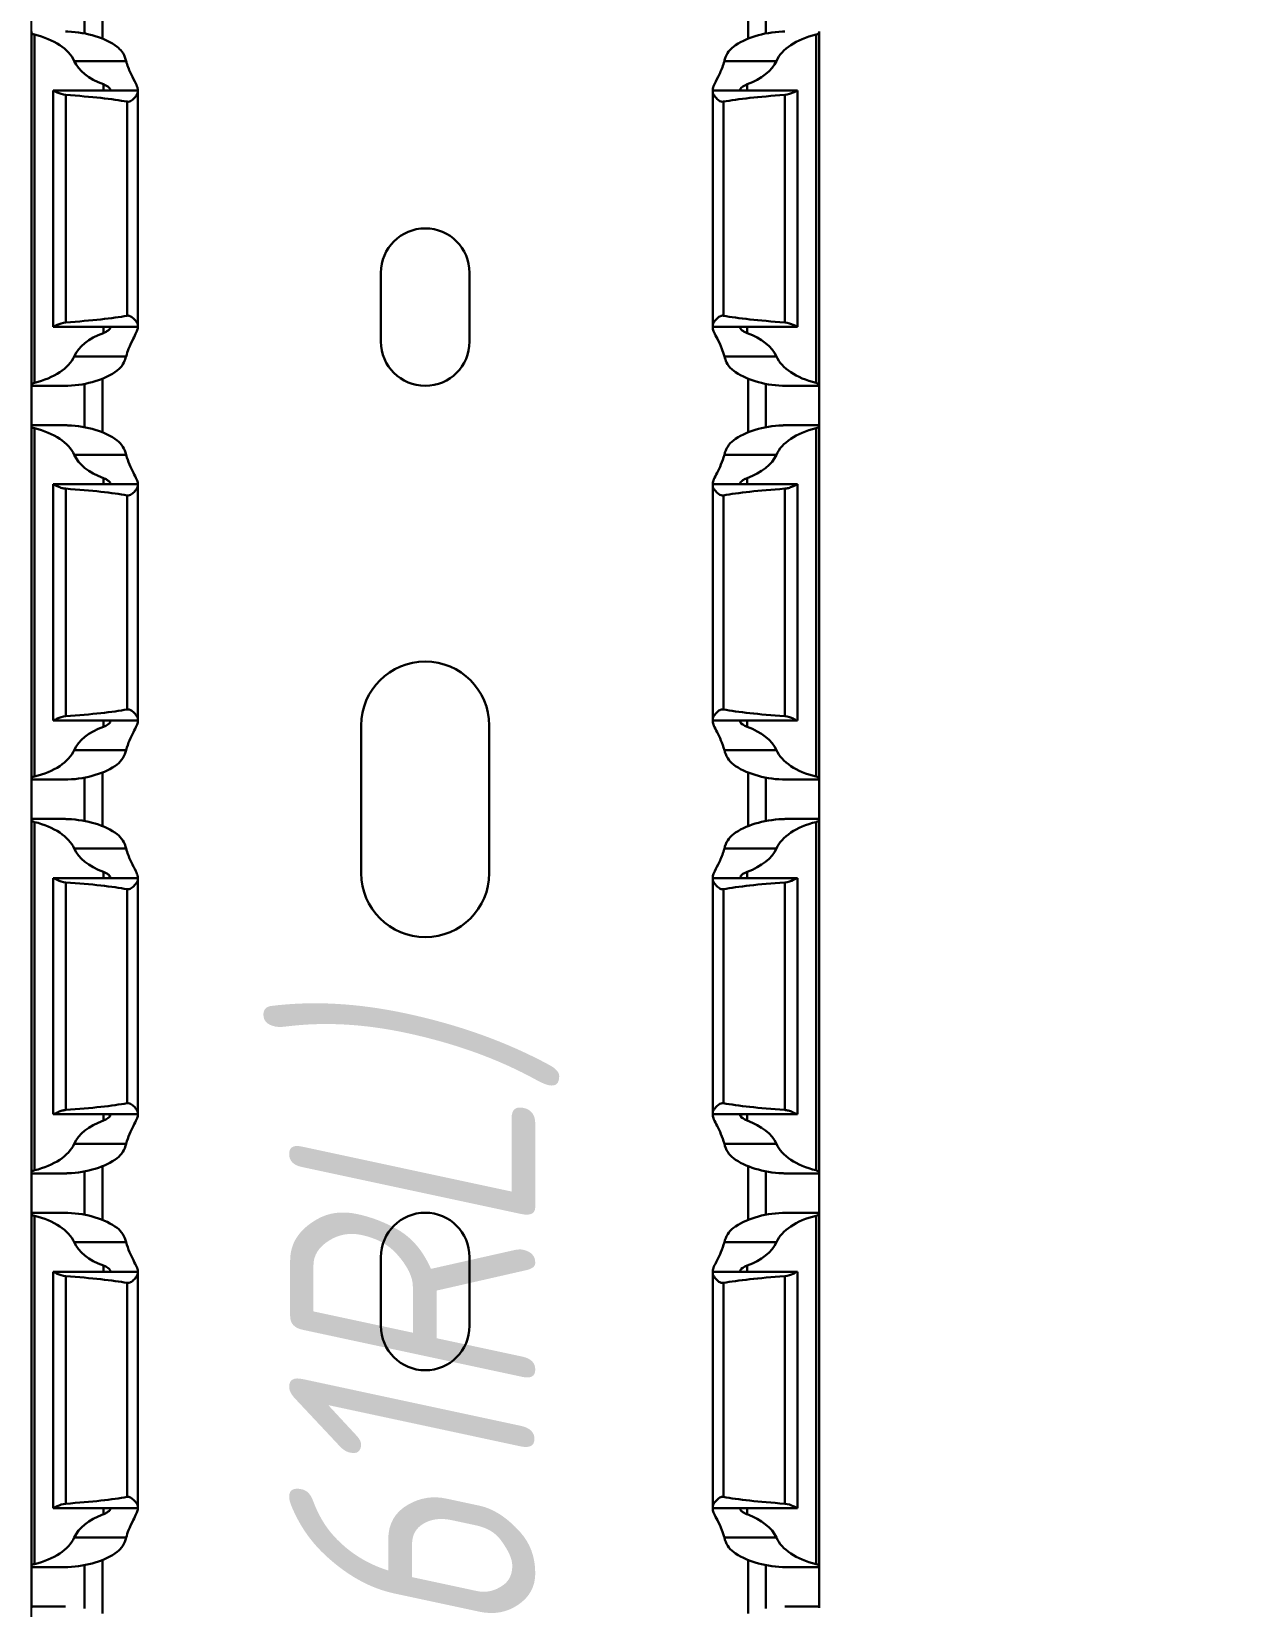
# Model space of a CAD drawing. Header units: millimetres. Extents: x -2573 to 2942, y -1220 to 2800.
# Drawn here: x 1280.5 to 1341.4, y 1349 to 1429 of the extents above; entities that cross this region are included whole.
import ezdxf

# ---------------------------------------------------------------- set-up
doc = ezdxf.new("R2010")
doc.units = ezdxf.units.MM
doc.styles.add('textstyle12', font='isocpeui.ttf', dxfattribs={"width": 0.8})

msp = doc.modelspace()

# ---------------------------------------------------------------- linework, layer by layer
at = {"linetype": 'Continuous', "lineweight": 30}
for p, q in [((1284.136, 1428.638), (1284.136, 1431.362)), ((1316.936, 1428.638), (1316.936, 1431.362)), ((1283.236, 1431.101), (1283.236, 1428.899)), ((1317.836, 1431.101), (1317.836, 1428.899)), ((1280.536, 1429), (1280.536, 1428.933)), ((1280.536, 1428.933), (1280.536, 1411.067)), ((1280.686, 1428.845), (1280.686, 1411.155)), ((1320.386, 1428.845), (1320.386, 1411.155)), ((1320.536, 1429), (1320.536, 1428.933)), ((1320.536, 1428.933), (1320.536, 1411.067)), ((1285.343, 1427.5), (1282.703, 1427.5)), ((1315.729, 1427.5), (1318.369, 1427.5)), ((1281.636, 1426), (1281.636, 1414)), ((1281.64, 1426), (1281.636, 1426)), ((1285.936, 1426), (1281.64, 1426)), ((1282.275, 1425.779), (1282.275, 1414.221)), ((1284.186, 1426.317), (1284.186, 1426)), ((1285.936, 1426.057), (1285.936, 1426)), ((1285.936, 1426), (1285.936, 1425.916)), ((1285.936, 1425.916), (1285.936, 1414.084)), ((1315.136, 1426.057), (1315.136, 1426)), ((1315.136, 1426), (1315.136, 1425.916)), ((1315.136, 1426), (1319.433, 1426)), ((1315.136, 1425.916), (1315.136, 1414.084)), ((1316.886, 1426.317), (1316.886, 1426)), ((1318.797, 1425.779), (1318.797, 1414.221)), ((1319.433, 1426), (1319.436, 1426)), ((1319.436, 1414), (1319.436, 1426)), ((1285.393, 1425.436), (1285.393, 1414.564)), ((1315.68, 1425.436), (1315.68, 1414.564)), ((1298.286, 1416.75), (1298.286, 1413.25)), ((1302.786, 1413.25), (1302.786, 1416.75)), ((1281.636, 1414), (1281.64, 1414)), ((1285.936, 1414), (1281.64, 1414)), ((1284.186, 1414), (1284.186, 1413.683)), ((1285.936, 1414.084), (1285.936, 1414)), ((1285.936, 1414), (1285.936, 1413.943)), ((1315.136, 1414.084), (1315.136, 1414)), ((1315.136, 1414), (1319.433, 1414)), ((1315.136, 1414), (1315.136, 1413.943)), ((1316.886, 1414), (1316.886, 1413.683)), ((1319.436, 1414), (1319.433, 1414)), ((1285.343, 1412.5), (1282.703, 1412.5)), ((1315.729, 1412.5), (1318.369, 1412.5)), ((1284.136, 1408.638), (1284.136, 1411.362)), ((1316.936, 1408.638), (1316.936, 1411.362)), ((1280.536, 1411), (1280.536, 1411.067)), ((1280.536, 1411), (1282.267, 1411)), ((1280.536, 1411), (1280.536, 1409)), ((1283.236, 1411.101), (1283.236, 1408.899)), ((1317.836, 1411.101), (1317.836, 1408.899)), ((1318.805, 1411), (1320.536, 1411)), ((1320.536, 1411), (1320.536, 1411.067)), ((1320.536, 1411), (1320.536, 1409)), ((1282.266, 1409), (1280.536, 1409)), ((1280.536, 1409), (1280.536, 1408.933)), ((1280.536, 1408.933), (1280.536, 1391.067)), ((1280.686, 1408.845), (1280.686, 1391.155)), ((1320.536, 1409), (1318.806, 1409)), ((1320.386, 1408.845), (1320.386, 1391.155)), ((1320.536, 1409), (1320.536, 1408.933)), ((1320.536, 1408.933), (1320.536, 1391.067)), ((1285.343, 1407.5), (1282.703, 1407.5)), ((1315.729, 1407.5), (1318.369, 1407.5)), ((1281.636, 1406), (1281.636, 1394)), ((1281.64, 1406), (1281.636, 1406)), ((1285.936, 1406), (1281.64, 1406)), ((1282.275, 1405.779), (1282.275, 1394.221)), ((1284.186, 1406.317), (1284.186, 1406)), ((1285.936, 1406.057), (1285.936, 1406)), ((1285.936, 1406), (1285.936, 1405.916)), ((1285.936, 1405.916), (1285.936, 1394.084)), ((1315.136, 1406.057), (1315.136, 1406)), ((1315.136, 1406), (1315.136, 1405.916)), ((1315.136, 1406), (1319.433, 1406)), ((1315.136, 1405.916), (1315.136, 1394.084)), ((1316.886, 1406.317), (1316.886, 1406)), ((1318.797, 1405.779), (1318.797, 1394.221)), ((1319.433, 1406), (1319.436, 1406)), ((1319.436, 1394), (1319.436, 1406)), ((1285.393, 1405.436), (1285.393, 1394.564)), ((1315.68, 1405.436), (1315.68, 1394.564)), ((1281.636, 1394), (1281.64, 1394)), ((1285.936, 1394), (1281.64, 1394)), ((1284.186, 1394), (1284.186, 1393.683)), ((1285.936, 1394.084), (1285.936, 1394)), ((1285.936, 1394), (1285.936, 1393.943)), ((1297.286, 1393.75), (1297.286, 1386.25)), ((1303.786, 1386.25), (1303.786, 1393.75)), ((1315.136, 1394.084), (1315.136, 1394)), ((1315.136, 1394), (1319.433, 1394)), ((1315.136, 1394), (1315.136, 1393.943)), ((1316.886, 1394), (1316.886, 1393.683)), ((1319.436, 1394), (1319.433, 1394)), ((1285.343, 1392.5), (1282.703, 1392.5)), ((1315.729, 1392.5), (1318.369, 1392.5)), ((1284.136, 1388.638), (1284.136, 1391.362)), ((1316.936, 1388.638), (1316.936, 1391.362)), ((1280.536, 1391), (1280.536, 1391.067)), ((1280.536, 1391), (1282.267, 1391)), ((1280.536, 1391), (1280.536, 1389)), ((1283.236, 1391.101), (1283.236, 1388.899)), ((1317.836, 1391.101), (1317.836, 1388.899)), ((1318.805, 1391), (1320.536, 1391)), ((1320.536, 1391), (1320.536, 1391.067)), ((1320.536, 1391), (1320.536, 1389)), ((1282.266, 1389), (1280.536, 1389)), ((1280.536, 1389), (1280.536, 1388.933)), ((1280.536, 1388.933), (1280.536, 1371.067)), ((1280.686, 1388.845), (1280.686, 1371.155)), ((1320.536, 1389), (1318.806, 1389)), ((1320.386, 1388.845), (1320.386, 1371.155)), ((1320.536, 1389), (1320.536, 1388.933)), ((1320.536, 1388.933), (1320.536, 1371.067)), ((1285.343, 1387.5), (1282.703, 1387.5)), ((1315.729, 1387.5), (1318.369, 1387.5)), ((1281.636, 1386), (1281.636, 1374)), ((1281.64, 1386), (1281.636, 1386)), ((1285.936, 1386), (1281.64, 1386)), ((1282.275, 1385.779), (1282.275, 1374.221)), ((1284.186, 1386.317), (1284.186, 1386)), ((1285.936, 1386.057), (1285.936, 1386)), ((1285.936, 1386), (1285.936, 1385.916)), ((1285.936, 1385.916), (1285.936, 1374.084)), ((1315.136, 1386.057), (1315.136, 1386)), ((1315.136, 1386), (1315.136, 1385.916)), ((1315.136, 1386), (1319.433, 1386)), ((1315.136, 1385.916), (1315.136, 1374.084)), ((1316.886, 1386.317), (1316.886, 1386)), ((1318.797, 1385.779), (1318.797, 1374.221)), ((1319.433, 1386), (1319.436, 1386)), ((1319.436, 1374), (1319.436, 1386)), ((1285.393, 1385.436), (1285.393, 1374.564)), ((1315.68, 1385.436), (1315.68, 1374.564)), ((1281.636, 1374), (1281.64, 1374)), ((1285.936, 1374), (1281.64, 1374)), ((1284.186, 1374), (1284.186, 1373.683)), ((1285.936, 1374.084), (1285.936, 1374)), ((1285.936, 1374), (1285.936, 1373.943)), ((1315.136, 1374.084), (1315.136, 1374)), ((1315.136, 1374), (1319.433, 1374)), ((1315.136, 1374), (1315.136, 1373.943)), ((1316.886, 1374), (1316.886, 1373.683)), ((1319.436, 1374), (1319.433, 1374)), ((1285.343, 1372.5), (1282.703, 1372.5)), ((1315.729, 1372.5), (1318.369, 1372.5)), ((1284.136, 1368.638), (1284.136, 1371.362)), ((1316.936, 1368.638), (1316.936, 1371.362)), ((1280.536, 1371), (1280.536, 1371.067)), ((1280.536, 1371), (1282.267, 1371)), ((1280.536, 1371), (1280.536, 1369)), ((1283.236, 1371.101), (1283.236, 1368.899)), ((1317.836, 1371.101), (1317.836, 1368.899)), ((1318.805, 1371), (1320.536, 1371)), ((1320.536, 1371), (1320.536, 1371.067)), ((1320.536, 1371), (1320.536, 1369)), ((1282.266, 1369), (1280.536, 1369)), ((1280.536, 1369), (1280.536, 1368.933)), ((1280.536, 1368.933), (1280.536, 1351.067)), ((1280.686, 1368.845), (1280.686, 1351.155)), ((1320.536, 1369), (1318.806, 1369)), ((1320.386, 1368.845), (1320.386, 1351.155)), ((1320.536, 1369), (1320.536, 1368.933)), ((1320.536, 1368.933), (1320.536, 1351.067)), ((1285.343, 1367.5), (1282.703, 1367.5)), ((1315.729, 1367.5), (1318.369, 1367.5)), ((1298.286, 1366.75), (1298.286, 1363.25)), ((1302.786, 1363.25), (1302.786, 1366.75)), ((1281.636, 1366), (1281.636, 1354)), ((1281.64, 1366), (1281.636, 1366)), ((1285.936, 1366), (1281.64, 1366)), ((1282.275, 1365.779), (1282.275, 1354.221)), ((1284.186, 1366.317), (1284.186, 1366)), ((1285.936, 1366.057), (1285.936, 1366)), ((1285.936, 1366), (1285.936, 1365.916)), ((1285.936, 1365.916), (1285.936, 1354.084)), ((1315.136, 1366.057), (1315.136, 1366)), ((1315.136, 1366), (1315.136, 1365.916)), ((1315.136, 1366), (1319.433, 1366)), ((1315.136, 1365.916), (1315.136, 1354.084)), ((1316.886, 1366.317), (1316.886, 1366)), ((1318.797, 1365.779), (1318.797, 1354.221)), ((1319.433, 1366), (1319.436, 1366)), ((1319.436, 1354), (1319.436, 1366)), ((1285.393, 1365.436), (1285.393, 1354.564)), ((1315.68, 1365.436), (1315.68, 1354.564)), ((1281.636, 1354), (1281.64, 1354)), ((1285.936, 1354), (1281.64, 1354)), ((1284.186, 1354), (1284.186, 1353.683)), ((1285.936, 1354.084), (1285.936, 1354)), ((1285.936, 1354), (1285.936, 1353.943)), ((1315.136, 1354.084), (1315.136, 1354)), ((1315.136, 1354), (1319.433, 1354)), ((1315.136, 1354), (1315.136, 1353.943)), ((1316.886, 1354), (1316.886, 1353.683)), ((1319.436, 1354), (1319.433, 1354)), ((1285.343, 1352.5), (1282.703, 1352.5)), ((1315.729, 1352.5), (1318.369, 1352.5)), ((1284.136, 1348.638), (1284.136, 1351.362)), ((1316.936, 1348.638), (1316.936, 1351.362)), ((1280.536, 1351), (1280.536, 1351.067)), ((1280.536, 1351), (1282.267, 1351)), ((1280.536, 1351), (1280.536, 1349)), ((1283.236, 1351.101), (1283.236, 1348.899)), ((1317.836, 1351.101), (1317.836, 1348.899)), ((1318.805, 1351), (1320.536, 1351)), ((1320.536, 1351), (1320.536, 1351.067)), ((1320.536, 1351), (1320.536, 1349)), ((1282.266, 1349), (1280.536, 1349)), ((1280.536, 1349), (1280.536, 1348.933)), ((1320.536, 1349), (1318.806, 1349)), ((1320.536, 1349), (1320.536, 1348.933))]:
    msp.add_line(p, q, dxfattribs=at)
msp.add_lwpolyline([(1280.536, 1650), (2025.536, 1650), (2025.536, 480), (1280.536, 480)], close=True)
for centre, radius, start, end in [((1300.536, 1416.75), 2.25, 0, 180), ((1300.536, 1413.25), 2.25, 180, 0), ((1300.536, 1393.75), 3.25, 0, 180), ((1300.536, 1386.25), 3.25, 180, 0), ((1300.536, 1366.75), 2.25, 0, 180), ((1300.536, 1363.25), 2.25, 180, 0)]:
    msp.add_arc(centre, radius, start, end, dxfattribs=at)
for centre, major_axis, ratio, start_param, end_param in [((1279.349, 1427), (-3.464, 0), 0.57735, 3.394273, 4.316105), ((1282.149, 1427), (-3.464, 0), 0.57735, 3.801355, 4.643885), ((1318.923, 1427), (-3.464, 0), 0.57735, 4.780893, 5.623423), ((1321.723, 1427), (-3.464, 0), 0.57735, 5.108673, 6.030505), ((1286.057, 1428), (-3.464, 0), 0.57735, 0.25268, 1.000198), ((1315.015, 1428), (-3.464, 0), 0.57735, 2.141395, 2.888912), ((1275.106, 1425), (-11.43, 0), 0.087489, 3.592619, 4.034359), ((1325.967, 1425), (-11.43, 0), 0.087489, 5.390419, 5.832158), ((1275.106, 1415), (-11.43, 0), 0.087489, 2.248826, 2.690566), ((1325.967, 1415), (-11.43, 0), 0.087489, 0.451027, 0.892766), ((1286.057, 1412), (-3.464, 0), 0.57735, 5.282988, 6.030505), ((1315.015, 1412), (-3.464, 0), 0.57735, 3.394273, 4.14179), ((1279.349, 1413), (-3.464, 0), 0.57735, 1.96708, 2.888912), ((1321.723, 1413), (-3.464, 0), 0.57735, 0.25268, 1.174513), ((1282.149, 1413), (-3.464, 0), 0.57735, 1.6393, 2.48183), ((1318.923, 1413), (-3.464, 0), 0.57735, 0.659763, 1.502293), ((1279.349, 1407), (-3.464, 0), 0.57735, 3.394273, 4.316105), ((1282.149, 1407), (-3.464, 0), 0.57735, 3.801355, 4.643885), ((1318.923, 1407), (-3.464, 0), 0.57735, 4.780893, 5.623423), ((1321.723, 1407), (-3.464, 0), 0.57735, 5.108673, 6.030505), ((1286.057, 1408), (-3.464, 0), 0.57735, 0.25268, 1.000198), ((1315.015, 1408), (-3.464, 0), 0.57735, 2.141395, 2.888912), ((1275.106, 1405), (-11.43, 0), 0.087489, 3.592619, 4.034359), ((1325.967, 1405), (-11.43, 0), 0.087489, 5.390419, 5.832158), ((1275.106, 1395), (-11.43, 0), 0.087489, 2.248826, 2.690566), ((1325.967, 1395), (-11.43, 0), 0.087489, 0.451027, 0.892766), ((1286.057, 1392), (-3.464, 0), 0.57735, 5.282988, 6.030505), ((1315.015, 1392), (-3.464, 0), 0.57735, 3.394273, 4.14179), ((1279.349, 1393), (-3.464, 0), 0.57735, 1.96708, 2.888912), ((1321.723, 1393), (-3.464, 0), 0.57735, 0.25268, 1.174513), ((1282.149, 1393), (-3.464, 0), 0.57735, 1.6393, 2.48183), ((1318.923, 1393), (-3.464, 0), 0.57735, 0.659763, 1.502293), ((1279.349, 1387), (-3.464, 0), 0.57735, 3.394273, 4.316105), ((1282.149, 1387), (-3.464, 0), 0.57735, 3.801355, 4.643885), ((1318.923, 1387), (-3.464, 0), 0.57735, 4.780893, 5.623423), ((1321.723, 1387), (-3.464, 0), 0.57735, 5.108673, 6.030505), ((1286.057, 1388), (-3.464, 0), 0.57735, 0.25268, 1.000198), ((1315.015, 1388), (-3.464, 0), 0.57735, 2.141395, 2.888912), ((1275.106, 1385), (-11.43, 0), 0.087489, 3.592619, 4.034359), ((1325.967, 1385), (-11.43, 0), 0.087489, 5.390419, 5.832158), ((1275.106, 1375), (-11.43, 0), 0.087489, 2.248826, 2.690566), ((1325.967, 1375), (-11.43, 0), 0.087489, 0.451027, 0.892766), ((1286.057, 1372), (-3.464, 0), 0.57735, 5.282988, 6.030505), ((1315.015, 1372), (-3.464, 0), 0.57735, 3.394273, 4.14179), ((1279.349, 1373), (-3.464, 0), 0.57735, 1.96708, 2.888912), ((1321.723, 1373), (-3.464, 0), 0.57735, 0.25268, 1.174513), ((1282.149, 1373), (-3.464, 0), 0.57735, 1.6393, 2.48183), ((1318.923, 1373), (-3.464, 0), 0.57735, 0.659763, 1.502293), ((1279.349, 1367), (-3.464, 0), 0.57735, 3.394273, 4.316105), ((1282.149, 1367), (-3.464, 0), 0.57735, 3.801355, 4.643885), ((1318.923, 1367), (-3.464, 0), 0.57735, 4.780893, 5.623423), ((1321.723, 1367), (-3.464, 0), 0.57735, 5.108673, 6.030505), ((1286.057, 1368), (-3.464, 0), 0.57735, 0.25268, 1.000198), ((1315.015, 1368), (-3.464, 0), 0.57735, 2.141395, 2.888912), ((1275.106, 1365), (-11.43, 0), 0.087489, 3.592619, 4.034359), ((1325.967, 1365), (-11.43, 0), 0.087489, 5.390419, 5.832158), ((1275.106, 1355), (-11.43, 0), 0.087489, 2.248826, 2.690566), ((1325.967, 1355), (-11.43, 0), 0.087489, 0.451027, 0.892766), ((1286.057, 1352), (-3.464, 0), 0.57735, 5.282988, 6.030505), ((1315.015, 1352), (-3.464, 0), 0.57735, 3.394273, 4.14179), ((1279.349, 1353), (-3.464, 0), 0.57735, 1.96708, 2.888912), ((1321.723, 1353), (-3.464, 0), 0.57735, 0.25268, 1.174513), ((1282.149, 1353), (-3.464, 0), 0.57735, 1.6393, 2.48183), ((1318.923, 1353), (-3.464, 0), 0.57735, 0.659763, 1.502293)]:
    msp.add_ellipse(centre, major_axis=major_axis, ratio=ratio, start_param=start_param, end_param=end_param, dxfattribs=at)
for points, knots in [([(1280.686, 1428.845), (1280.676, 1428.848), (1280.639, 1428.857), (1280.585, 1428.88), (1280.543, 1428.909), (1280.538, 1428.926), (1280.536, 1428.933)], [0, 0, 0, 0, 0.111537, 0.417115, 0.745104, 1, 1, 1, 1]), ([(1282.266, 1429), (1282.277, 1429), (1282.301, 1428.999), (1282.35, 1428.997), (1282.383, 1428.995), (1282.386, 1428.995)], [0, 0, 0, 0, 0.388498, 0.929496, 1, 1, 1, 1]), ([(1318.806, 1429), (1318.796, 1429), (1318.771, 1428.999), (1318.722, 1428.997), (1318.69, 1428.995), (1318.686, 1428.995)], [0, 0, 0, 0, 0.388498, 0.929496, 1, 1, 1, 1]), ([(1320.386, 1428.845), (1320.396, 1428.848), (1320.434, 1428.857), (1320.488, 1428.88), (1320.529, 1428.909), (1320.534, 1428.926), (1320.536, 1428.933)], [0, 0, 0, 0, 0.111537, 0.417115, 0.745104, 1, 1, 1, 1]), ([(1284.886, 1428.226), (1284.971, 1428.15), (1285.161, 1427.981), (1285.287, 1427.708), (1285.335, 1427.532), (1285.343, 1427.5)], [0, 0, 0, 0, 0.398908, 0.890439, 1, 1, 1, 1]), ([(1316.186, 1428.226), (1316.101, 1428.15), (1315.912, 1427.981), (1315.786, 1427.708), (1315.738, 1427.532), (1315.729, 1427.5)], [0, 0, 0, 0, 0.398908, 0.890439, 1, 1, 1, 1]), ([(1285.343, 1427.5), (1285.351, 1427.471), (1285.416, 1427.226), (1285.6, 1426.802), (1285.829, 1426.364), (1285.928, 1426.139), (1285.935, 1426.073), (1285.936, 1426.057)], [0, 0, 0, 0, 0.041595, 0.350973, 0.668866, 0.916879, 1, 1, 1, 1]), ([(1315.729, 1427.5), (1315.722, 1427.471), (1315.657, 1427.226), (1315.472, 1426.802), (1315.244, 1426.364), (1315.144, 1426.139), (1315.138, 1426.073), (1315.136, 1426.057)], [0, 0, 0, 0, 0.041595, 0.350973, 0.668866, 0.916879, 1, 1, 1, 1]), ([(1282.275, 1425.779), (1282.109, 1425.791), (1281.959, 1425.85), (1281.79, 1425.929), (1281.743, 1425.954), (1281.672, 1425.989), (1281.648, 1426), (1281.64, 1426)], [0, 0, 0, 0, 0.5, 0.5, 0.75, 0.75, 1, 1, 1, 1]), ([(1284.351, 1426), (1284.425, 1426), (1284.479, 1426.005), (1284.539, 1426.034), (1284.544, 1426.059), (1284.489, 1426.155), (1284.364, 1426.251), (1284.186, 1426.317)], [0, 0, 0, 0, 0.25, 0.25, 0.5, 0.5, 1, 1, 1, 1]), ([(1285.936, 1425.916), (1285.936, 1425.883), (1285.919, 1425.841), (1285.865, 1425.748), (1285.827, 1425.697), (1285.736, 1425.594), (1285.683, 1425.542), (1285.587, 1425.476), (1285.552, 1425.456), (1285.475, 1425.432), (1285.433, 1425.429), (1285.393, 1425.436)], [0, 0, 0, 0, 0.25, 0.25, 0.5, 0.5, 0.75, 0.75, 0.875, 0.875, 1, 1, 1, 1]), ([(1315.136, 1425.916), (1315.136, 1425.883), (1315.153, 1425.841), (1315.208, 1425.748), (1315.246, 1425.697), (1315.336, 1425.594), (1315.39, 1425.542), (1315.486, 1425.476), (1315.52, 1425.456), (1315.598, 1425.432), (1315.64, 1425.429), (1315.68, 1425.436)], [0, 0, 0, 0, 0.25, 0.25, 0.5, 0.5, 0.75, 0.75, 0.875, 0.875, 1, 1, 1, 1]), ([(1316.721, 1426), (1316.648, 1426), (1316.593, 1426.005), (1316.534, 1426.034), (1316.529, 1426.059), (1316.583, 1426.155), (1316.708, 1426.251), (1316.886, 1426.317)], [0, 0, 0, 0, 0.25, 0.25, 0.5, 0.5, 1, 1, 1, 1]), ([(1318.797, 1425.779), (1318.964, 1425.791), (1319.114, 1425.85), (1319.283, 1425.929), (1319.33, 1425.954), (1319.401, 1425.989), (1319.424, 1426), (1319.433, 1426)], [0, 0, 0, 0, 0.5, 0.5, 0.75, 0.75, 1, 1, 1, 1]), ([(1285.393, 1414.564), (1285.41, 1414.566), (1285.452, 1414.571), (1285.532, 1414.554), (1285.648, 1414.49), (1285.775, 1414.369), (1285.882, 1414.231), (1285.932, 1414.135), (1285.935, 1414.095), (1285.936, 1414.084)], [0, 0, 0, 0, 0.052562, 0.130506, 0.247861, 0.469477, 0.712394, 0.920773, 1, 1, 1, 1]), ([(1315.68, 1414.564), (1315.663, 1414.566), (1315.621, 1414.571), (1315.54, 1414.554), (1315.424, 1414.49), (1315.298, 1414.369), (1315.19, 1414.231), (1315.141, 1414.135), (1315.137, 1414.095), (1315.136, 1414.084)], [0, 0, 0, 0, 0.052562, 0.130506, 0.247861, 0.469477, 0.712394, 0.920773, 1, 1, 1, 1]), ([(1281.64, 1414), (1281.648, 1414), (1281.672, 1414.011), (1281.742, 1414.046), (1281.79, 1414.071), (1281.959, 1414.15), (1282.109, 1414.209), (1282.275, 1414.221)], [0, 0, 0, 0, 0.25, 0.25, 0.5, 0.5, 1, 1, 1, 1]), ([(1284.186, 1413.683), (1284.208, 1413.692), (1284.292, 1413.725), (1284.42, 1413.799), (1284.527, 1413.893), (1284.548, 1413.963), (1284.486, 1413.996), (1284.394, 1413.999), (1284.351, 1414)], [0, 0, 0, 0, 0.061395, 0.243203, 0.449462, 0.653591, 0.8381, 1, 1, 1, 1]), ([(1285.936, 1413.943), (1285.936, 1413.933), (1285.932, 1413.882), (1285.869, 1413.721), (1285.696, 1413.377), (1285.484, 1412.96), (1285.382, 1412.628), (1285.343, 1412.5)], [0, 0, 0, 0, 0.051352, 0.271587, 0.516004, 0.812732, 1, 1, 1, 1]), ([(1315.136, 1413.943), (1315.137, 1413.933), (1315.14, 1413.882), (1315.204, 1413.721), (1315.377, 1413.377), (1315.589, 1412.96), (1315.69, 1412.628), (1315.729, 1412.5)], [0, 0, 0, 0, 0.051352, 0.271587, 0.516004, 0.812732, 1, 1, 1, 1]), ([(1316.886, 1413.683), (1316.865, 1413.692), (1316.78, 1413.725), (1316.652, 1413.799), (1316.546, 1413.893), (1316.525, 1413.963), (1316.586, 1413.996), (1316.678, 1413.999), (1316.721, 1414)], [0, 0, 0, 0, 0.061395, 0.243203, 0.449462, 0.653591, 0.8381, 1, 1, 1, 1]), ([(1319.433, 1414), (1319.425, 1414), (1319.401, 1414.011), (1319.33, 1414.046), (1319.282, 1414.071), (1319.114, 1414.15), (1318.964, 1414.209), (1318.797, 1414.221)], [0, 0, 0, 0, 0.25, 0.25, 0.5, 0.5, 1, 1, 1, 1]), ([(1285.343, 1412.5), (1285.311, 1412.395), (1285.232, 1412.143), (1285.057, 1411.909), (1284.915, 1411.797), (1284.886, 1411.774)], [0, 0, 0, 0, 0.361943, 0.872607, 1, 1, 1, 1]), ([(1315.729, 1412.5), (1315.762, 1412.395), (1315.84, 1412.143), (1316.015, 1411.909), (1316.158, 1411.797), (1316.186, 1411.774)], [0, 0, 0, 0, 0.361943, 0.872607, 1, 1, 1, 1]), ([(1280.536, 1411.067), (1280.54, 1411.077), (1280.547, 1411.096), (1280.601, 1411.13), (1280.658, 1411.147), (1280.686, 1411.155)], [0, 0, 0, 0, 0.335253, 0.670343, 1, 1, 1, 1]), ([(1282.386, 1411.005), (1282.374, 1411.004), (1282.334, 1411.003), (1282.289, 1411), (1282.272, 1411), (1282.267, 1411.001)], [0, 0, 0, 0, 0.2324762, 0.7770617, 1, 1, 1, 1]), ([(1318.686, 1411.005), (1318.698, 1411.004), (1318.738, 1411.003), (1318.784, 1411), (1318.801, 1411), (1318.805, 1411.001)], [0, 0, 0, 0, 0.2324762, 0.7770617, 1, 1, 1, 1]), ([(1320.536, 1411.067), (1320.533, 1411.077), (1320.525, 1411.096), (1320.472, 1411.13), (1320.415, 1411.147), (1320.386, 1411.155)], [0, 0, 0, 0, 0.335253, 0.670343, 1, 1, 1, 1]), ([(1280.686, 1408.845), (1280.64, 1408.856), (1280.602, 1408.872), (1280.55, 1408.903), (1280.536, 1408.919), (1280.536, 1408.933)], [0, 0, 0, 0, 0.5, 0.5, 1, 1, 1, 1]), ([(1282.266, 1409), (1282.277, 1409), (1282.301, 1408.999), (1282.35, 1408.997), (1282.383, 1408.995), (1282.386, 1408.995)], [0, 0, 0, 0, 0.3884983, 0.9294906, 1, 1, 1, 1]), ([(1318.806, 1409), (1318.796, 1409), (1318.771, 1408.999), (1318.722, 1408.997), (1318.69, 1408.995), (1318.686, 1408.995)], [0, 0, 0, 0, 0.3884983, 0.9294906, 1, 1, 1, 1]), ([(1320.386, 1408.845), (1320.432, 1408.856), (1320.47, 1408.872), (1320.522, 1408.903), (1320.536, 1408.919), (1320.536, 1408.933)], [0, 0, 0, 0, 0.5, 0.5, 1, 1, 1, 1]), ([(1284.886, 1408.226), (1285.001, 1408.141), (1285.098, 1408.035), (1285.25, 1407.788), (1285.306, 1407.649), (1285.343, 1407.5)], [0, 0, 0, 0, 0.5, 0.5, 1, 1, 1, 1]), ([(1316.186, 1408.226), (1316.072, 1408.141), (1315.975, 1408.035), (1315.822, 1407.788), (1315.766, 1407.649), (1315.729, 1407.5)], [0, 0, 0, 0, 0.5, 0.5, 1, 1, 1, 1]), ([(1285.343, 1407.5), (1285.388, 1407.323), (1285.45, 1407.158), (1285.581, 1406.854), (1285.65, 1406.713), (1285.775, 1406.464), (1285.831, 1406.353), (1285.892, 1406.217), (1285.908, 1406.177), (1285.93, 1406.108), (1285.936, 1406.079), (1285.936, 1406.057)], [0, 0, 0, 0, 0.25, 0.25, 0.5, 0.5, 0.75, 0.75, 0.875, 0.875, 1, 1, 1, 1]), ([(1315.729, 1407.5), (1315.685, 1407.323), (1315.623, 1407.158), (1315.492, 1406.854), (1315.422, 1406.713), (1315.298, 1406.464), (1315.241, 1406.353), (1315.181, 1406.217), (1315.165, 1406.177), (1315.142, 1406.108), (1315.136, 1406.079), (1315.136, 1406.057)], [0, 0, 0, 0, 0.25, 0.25, 0.5, 0.5, 0.75, 0.75, 0.875, 0.875, 1, 1, 1, 1]), ([(1282.275, 1405.779), (1282.271, 1405.779), (1282.206, 1405.784), (1282.062, 1405.812), (1281.874, 1405.887), (1281.728, 1405.961), (1281.658, 1405.996), (1281.644, 1405.999), (1281.64, 1406)], [0, 0, 0, 0, 0.012016, 0.198651, 0.447301, 0.69871, 0.909613, 1, 1, 1, 1]), ([(1284.351, 1406), (1284.388, 1406.001), (1284.472, 1406.003), (1284.538, 1406.027), (1284.54, 1406.082), (1284.47, 1406.161), (1284.348, 1406.248), (1284.234, 1406.297), (1284.186, 1406.317)], [0, 0, 0, 0, 0.134582, 0.311259, 0.484398, 0.663814, 0.859547, 1, 1, 1, 1]), ([(1285.936, 1405.916), (1285.936, 1405.883), (1285.919, 1405.841), (1285.865, 1405.748), (1285.827, 1405.697), (1285.736, 1405.594), (1285.683, 1405.542), (1285.587, 1405.476), (1285.552, 1405.456), (1285.475, 1405.432), (1285.433, 1405.429), (1285.393, 1405.436)], [0, 0, 0, 0, 0.25, 0.25, 0.5, 0.5, 0.75, 0.75, 0.875, 0.875, 1, 1, 1, 1]), ([(1315.136, 1405.916), (1315.136, 1405.883), (1315.153, 1405.841), (1315.208, 1405.748), (1315.246, 1405.697), (1315.336, 1405.594), (1315.39, 1405.542), (1315.486, 1405.476), (1315.52, 1405.456), (1315.598, 1405.432), (1315.64, 1405.429), (1315.68, 1405.436)], [0, 0, 0, 0, 0.25, 0.25, 0.5, 0.5, 0.75, 0.75, 0.875, 0.875, 1, 1, 1, 1]), ([(1316.721, 1406), (1316.685, 1406.001), (1316.601, 1406.003), (1316.535, 1406.027), (1316.533, 1406.082), (1316.603, 1406.161), (1316.725, 1406.248), (1316.839, 1406.297), (1316.886, 1406.317)], [0, 0, 0, 0, 0.134582, 0.311259, 0.484398, 0.663814, 0.859547, 1, 1, 1, 1]), ([(1318.797, 1405.779), (1318.801, 1405.779), (1318.867, 1405.784), (1319.01, 1405.812), (1319.199, 1405.887), (1319.345, 1405.961), (1319.415, 1405.996), (1319.429, 1405.999), (1319.433, 1406)], [0, 0, 0, 0, 0.012016, 0.198651, 0.447301, 0.69871, 0.909613, 1, 1, 1, 1]), ([(1285.393, 1394.564), (1285.41, 1394.566), (1285.452, 1394.571), (1285.532, 1394.554), (1285.648, 1394.49), (1285.775, 1394.369), (1285.882, 1394.231), (1285.932, 1394.135), (1285.935, 1394.095), (1285.936, 1394.084)], [0, 0, 0, 0, 0.0525608, 0.1305065, 0.2478636, 0.4694651, 0.7124055, 0.9207717, 1, 1, 1, 1]), ([(1315.68, 1394.564), (1315.663, 1394.566), (1315.621, 1394.571), (1315.54, 1394.554), (1315.424, 1394.49), (1315.298, 1394.369), (1315.19, 1394.231), (1315.141, 1394.135), (1315.137, 1394.095), (1315.136, 1394.084)], [0, 0, 0, 0, 0.0525608, 0.1305065, 0.2478636, 0.4694651, 0.7124055, 0.9207717, 1, 1, 1, 1]), ([(1281.64, 1394), (1281.648, 1394), (1281.672, 1394.011), (1281.742, 1394.046), (1281.79, 1394.071), (1281.959, 1394.15), (1282.109, 1394.209), (1282.275, 1394.221)], [0, 0, 0, 0, 0.25, 0.25, 0.5, 0.5, 1, 1, 1, 1]), ([(1284.186, 1393.683), (1284.365, 1393.75), (1284.49, 1393.846), (1284.544, 1393.941), (1284.539, 1393.966), (1284.48, 1393.995), (1284.425, 1394), (1284.351, 1394)], [0, 0, 0, 0, 0.5, 0.5, 0.75, 0.75, 1, 1, 1, 1]), ([(1285.936, 1393.943), (1285.936, 1393.921), (1285.93, 1393.892), (1285.908, 1393.823), (1285.892, 1393.783), (1285.831, 1393.646), (1285.775, 1393.536), (1285.649, 1393.285), (1285.581, 1393.146), (1285.45, 1392.842), (1285.387, 1392.676), (1285.343, 1392.5)], [0, 0, 0, 0, 0.125, 0.125, 0.25, 0.25, 0.5, 0.5, 0.75, 0.75, 1, 1, 1, 1]), ([(1315.136, 1393.943), (1315.136, 1393.921), (1315.142, 1393.892), (1315.165, 1393.823), (1315.181, 1393.783), (1315.241, 1393.646), (1315.297, 1393.536), (1315.423, 1393.285), (1315.492, 1393.146), (1315.623, 1392.842), (1315.685, 1392.676), (1315.729, 1392.5)], [0, 0, 0, 0, 0.125, 0.125, 0.25, 0.25, 0.5, 0.5, 0.75, 0.75, 1, 1, 1, 1]), ([(1316.886, 1393.683), (1316.707, 1393.75), (1316.583, 1393.846), (1316.529, 1393.941), (1316.534, 1393.966), (1316.593, 1393.995), (1316.647, 1394), (1316.721, 1394)], [0, 0, 0, 0, 0.5, 0.5, 0.75, 0.75, 1, 1, 1, 1]), ([(1319.433, 1394), (1319.425, 1394), (1319.401, 1394.011), (1319.33, 1394.046), (1319.282, 1394.071), (1319.114, 1394.15), (1318.964, 1394.209), (1318.797, 1394.221)], [0, 0, 0, 0, 0.25, 0.25, 0.5, 0.5, 1, 1, 1, 1]), ([(1285.343, 1392.5), (1285.306, 1392.352), (1285.25, 1392.212), (1285.098, 1391.966), (1285.001, 1391.86), (1284.886, 1391.774)], [0, 0, 0, 0, 0.5, 0.5, 1, 1, 1, 1]), ([(1315.729, 1392.5), (1315.766, 1392.352), (1315.822, 1392.212), (1315.974, 1391.966), (1316.071, 1391.86), (1316.186, 1391.774)], [0, 0, 0, 0, 0.5, 0.5, 1, 1, 1, 1]), ([(1280.536, 1391.067), (1280.536, 1391.081), (1280.55, 1391.097), (1280.602, 1391.128), (1280.64, 1391.144), (1280.686, 1391.155)], [0, 0, 0, 0, 0.5, 0.5, 1, 1, 1, 1]), ([(1282.386, 1391.005), (1282.374, 1391.004), (1282.334, 1391.003), (1282.289, 1391), (1282.272, 1391), (1282.267, 1391.001)], [0, 0, 0, 0, 0.232471, 0.777061, 1, 1, 1, 1]), ([(1318.686, 1391.005), (1318.698, 1391.004), (1318.738, 1391.003), (1318.784, 1391), (1318.801, 1391), (1318.805, 1391.001)], [0, 0, 0, 0, 0.232471, 0.777061, 1, 1, 1, 1]), ([(1320.536, 1391.067), (1320.536, 1391.081), (1320.522, 1391.097), (1320.47, 1391.128), (1320.433, 1391.144), (1320.386, 1391.155)], [0, 0, 0, 0, 0.5, 0.5, 1, 1, 1, 1]), ([(1280.686, 1388.845), (1280.676, 1388.848), (1280.639, 1388.857), (1280.585, 1388.88), (1280.543, 1388.909), (1280.538, 1388.926), (1280.536, 1388.933)], [0, 0, 0, 0, 0.111557, 0.417137, 0.745128, 1, 1, 1, 1]), ([(1282.266, 1389), (1282.277, 1389), (1282.301, 1388.999), (1282.35, 1388.997), (1282.383, 1388.995), (1282.386, 1388.995)], [0, 0, 0, 0, 0.388498, 0.929496, 1, 1, 1, 1]), ([(1318.806, 1389), (1318.796, 1389), (1318.771, 1388.999), (1318.722, 1388.997), (1318.69, 1388.995), (1318.686, 1388.995)], [0, 0, 0, 0, 0.388498, 0.929496, 1, 1, 1, 1]), ([(1320.386, 1388.845), (1320.396, 1388.848), (1320.434, 1388.857), (1320.488, 1388.88), (1320.529, 1388.909), (1320.534, 1388.926), (1320.536, 1388.933)], [0, 0, 0, 0, 0.111557, 0.417137, 0.745128, 1, 1, 1, 1]), ([(1284.886, 1388.226), (1285.001, 1388.141), (1285.098, 1388.035), (1285.25, 1387.788), (1285.306, 1387.649), (1285.343, 1387.5)], [0, 0, 0, 0, 0.5, 0.5, 1, 1, 1, 1]), ([(1316.186, 1388.226), (1316.072, 1388.141), (1315.975, 1388.035), (1315.822, 1387.788), (1315.766, 1387.649), (1315.729, 1387.5)], [0, 0, 0, 0, 0.5, 0.5, 1, 1, 1, 1]), ([(1285.343, 1387.5), (1285.351, 1387.471), (1285.416, 1387.226), (1285.6, 1386.802), (1285.829, 1386.364), (1285.928, 1386.139), (1285.935, 1386.073), (1285.936, 1386.057)], [0, 0, 0, 0, 0.041607, 0.350972, 0.668862, 0.916879, 1, 1, 1, 1]), ([(1315.729, 1387.5), (1315.722, 1387.471), (1315.657, 1387.226), (1315.472, 1386.802), (1315.244, 1386.364), (1315.144, 1386.139), (1315.138, 1386.073), (1315.136, 1386.057)], [0, 0, 0, 0, 0.041607, 0.350972, 0.668862, 0.916879, 1, 1, 1, 1]), ([(1282.275, 1385.779), (1282.109, 1385.791), (1281.959, 1385.85), (1281.79, 1385.929), (1281.743, 1385.954), (1281.672, 1385.989), (1281.648, 1386), (1281.64, 1386)], [0, 0, 0, 0, 0.5, 0.5, 0.75, 0.75, 1, 1, 1, 1]), ([(1284.351, 1386), (1284.388, 1386.001), (1284.472, 1386.003), (1284.538, 1386.027), (1284.54, 1386.082), (1284.47, 1386.161), (1284.348, 1386.248), (1284.234, 1386.297), (1284.186, 1386.317)], [0, 0, 0, 0, 0.134582, 0.31126, 0.484405, 0.663822, 0.859546, 1, 1, 1, 1]), ([(1285.936, 1385.916), (1285.932, 1385.892), (1285.922, 1385.834), (1285.837, 1385.706), (1285.723, 1385.577), (1285.607, 1385.485), (1285.515, 1385.44), (1285.442, 1385.429), (1285.405, 1385.434), (1285.393, 1385.436)], [0, 0, 0, 0, 0.16384, 0.401479, 0.643549, 0.778477, 0.884705, 0.96258, 1, 1, 1, 1]), ([(1315.136, 1385.916), (1315.141, 1385.892), (1315.151, 1385.834), (1315.235, 1385.706), (1315.35, 1385.577), (1315.466, 1385.485), (1315.558, 1385.44), (1315.631, 1385.429), (1315.668, 1385.434), (1315.68, 1385.436)], [0, 0, 0, 0, 0.16384, 0.401479, 0.643549, 0.778477, 0.884705, 0.96258, 1, 1, 1, 1]), ([(1316.721, 1386), (1316.685, 1386.001), (1316.601, 1386.003), (1316.535, 1386.027), (1316.533, 1386.082), (1316.603, 1386.161), (1316.725, 1386.248), (1316.839, 1386.297), (1316.886, 1386.317)], [0, 0, 0, 0, 0.134582, 0.31126, 0.484405, 0.663822, 0.859546, 1, 1, 1, 1]), ([(1318.797, 1385.779), (1318.964, 1385.791), (1319.114, 1385.85), (1319.283, 1385.929), (1319.33, 1385.954), (1319.401, 1385.989), (1319.424, 1386), (1319.433, 1386)], [0, 0, 0, 0, 0.5, 0.5, 0.75, 0.75, 1, 1, 1, 1]), ([(1285.393, 1374.564), (1285.433, 1374.571), (1285.475, 1374.568), (1285.552, 1374.543), (1285.587, 1374.524), (1285.684, 1374.458), (1285.736, 1374.406), (1285.827, 1374.303), (1285.865, 1374.252), (1285.92, 1374.159), (1285.936, 1374.117), (1285.936, 1374.084)], [0, 0, 0, 0, 0.125, 0.125, 0.25, 0.25, 0.5, 0.5, 0.75, 0.75, 1, 1, 1, 1]), ([(1315.68, 1374.564), (1315.64, 1374.571), (1315.598, 1374.568), (1315.52, 1374.543), (1315.485, 1374.524), (1315.389, 1374.458), (1315.337, 1374.406), (1315.245, 1374.303), (1315.208, 1374.252), (1315.153, 1374.159), (1315.136, 1374.117), (1315.136, 1374.084)], [0, 0, 0, 0, 0.125, 0.125, 0.25, 0.25, 0.5, 0.5, 0.75, 0.75, 1, 1, 1, 1]), ([(1281.64, 1374), (1281.647, 1374.002), (1281.665, 1374.006), (1281.745, 1374.048), (1281.889, 1374.119), (1282.071, 1374.193), (1282.214, 1374.213), (1282.275, 1374.221)], [0, 0, 0, 0, 0.135391, 0.340148, 0.559259, 0.813315, 1, 1, 1, 1]), ([(1284.186, 1373.683), (1284.365, 1373.75), (1284.49, 1373.846), (1284.544, 1373.941), (1284.539, 1373.966), (1284.48, 1373.995), (1284.425, 1374), (1284.351, 1374)], [0, 0, 0, 0, 0.5, 0.5, 0.75, 0.75, 1, 1, 1, 1]), ([(1285.936, 1373.943), (1285.936, 1373.921), (1285.93, 1373.892), (1285.908, 1373.823), (1285.892, 1373.783), (1285.831, 1373.646), (1285.775, 1373.536), (1285.649, 1373.285), (1285.581, 1373.146), (1285.45, 1372.842), (1285.387, 1372.676), (1285.343, 1372.5)], [0, 0, 0, 0, 0.125, 0.125, 0.25, 0.25, 0.5, 0.5, 0.75, 0.75, 1, 1, 1, 1]), ([(1315.136, 1373.943), (1315.136, 1373.921), (1315.142, 1373.892), (1315.165, 1373.823), (1315.181, 1373.783), (1315.241, 1373.646), (1315.297, 1373.536), (1315.423, 1373.285), (1315.492, 1373.146), (1315.623, 1372.842), (1315.685, 1372.676), (1315.729, 1372.5)], [0, 0, 0, 0, 0.125, 0.125, 0.25, 0.25, 0.5, 0.5, 0.75, 0.75, 1, 1, 1, 1]), ([(1316.886, 1373.683), (1316.707, 1373.75), (1316.583, 1373.846), (1316.529, 1373.941), (1316.534, 1373.966), (1316.593, 1373.995), (1316.647, 1374), (1316.721, 1374)], [0, 0, 0, 0, 0.5, 0.5, 0.75, 0.75, 1, 1, 1, 1]), ([(1319.433, 1374), (1319.426, 1374.002), (1319.408, 1374.006), (1319.327, 1374.048), (1319.184, 1374.119), (1319.002, 1374.193), (1318.858, 1374.213), (1318.797, 1374.221)], [0, 0, 0, 0, 0.135391, 0.340148, 0.559259, 0.813315, 1, 1, 1, 1]), ([(1285.343, 1372.5), (1285.306, 1372.352), (1285.25, 1372.212), (1285.098, 1371.966), (1285.001, 1371.86), (1284.886, 1371.774)], [0, 0, 0, 0, 0.5, 0.5, 1, 1, 1, 1]), ([(1315.729, 1372.5), (1315.766, 1372.352), (1315.822, 1372.212), (1315.974, 1371.966), (1316.071, 1371.86), (1316.186, 1371.774)], [0, 0, 0, 0, 0.5, 0.5, 1, 1, 1, 1]), ([(1280.536, 1371.067), (1280.536, 1371.081), (1280.55, 1371.097), (1280.602, 1371.128), (1280.64, 1371.144), (1280.686, 1371.155)], [0, 0, 0, 0, 0.5, 0.5, 1, 1, 1, 1]), ([(1282.386, 1371.005), (1282.374, 1371.004), (1282.334, 1371.003), (1282.289, 1371), (1282.272, 1371), (1282.267, 1371.001)], [0, 0, 0, 0, 0.2324762, 0.7770617, 1, 1, 1, 1]), ([(1318.686, 1371.005), (1318.698, 1371.004), (1318.738, 1371.003), (1318.784, 1371), (1318.801, 1371), (1318.805, 1371.001)], [0, 0, 0, 0, 0.2324762, 0.7770617, 1, 1, 1, 1]), ([(1320.536, 1371.067), (1320.536, 1371.081), (1320.522, 1371.097), (1320.47, 1371.128), (1320.433, 1371.144), (1320.386, 1371.155)], [0, 0, 0, 0, 0.5, 0.5, 1, 1, 1, 1]), ([(1280.686, 1368.845), (1280.64, 1368.856), (1280.602, 1368.872), (1280.55, 1368.903), (1280.536, 1368.919), (1280.536, 1368.933)], [0, 0, 0, 0, 0.5, 0.5, 1, 1, 1, 1]), ([(1282.266, 1369), (1282.277, 1369), (1282.301, 1368.999), (1282.35, 1368.997), (1282.383, 1368.995), (1282.386, 1368.995)], [0, 0, 0, 0, 0.388499, 0.929496, 1, 1, 1, 1]), ([(1318.806, 1369), (1318.796, 1369), (1318.771, 1368.999), (1318.722, 1368.997), (1318.69, 1368.995), (1318.686, 1368.995)], [0, 0, 0, 0, 0.388499, 0.929496, 1, 1, 1, 1]), ([(1320.386, 1368.845), (1320.432, 1368.856), (1320.47, 1368.872), (1320.522, 1368.903), (1320.536, 1368.919), (1320.536, 1368.933)], [0, 0, 0, 0, 0.5, 0.5, 1, 1, 1, 1]), ([(1284.886, 1368.226), (1285.001, 1368.141), (1285.098, 1368.035), (1285.25, 1367.788), (1285.306, 1367.649), (1285.343, 1367.5)], [0, 0, 0, 0, 0.5, 0.5, 1, 1, 1, 1]), ([(1316.186, 1368.226), (1316.072, 1368.141), (1315.975, 1368.035), (1315.822, 1367.788), (1315.766, 1367.649), (1315.729, 1367.5)], [0, 0, 0, 0, 0.5, 0.5, 1, 1, 1, 1]), ([(1285.343, 1367.5), (1285.388, 1367.323), (1285.45, 1367.158), (1285.581, 1366.854), (1285.65, 1366.713), (1285.775, 1366.464), (1285.831, 1366.353), (1285.892, 1366.217), (1285.908, 1366.177), (1285.93, 1366.108), (1285.936, 1366.079), (1285.936, 1366.057)], [0, 0, 0, 0, 0.25, 0.25, 0.5, 0.5, 0.75, 0.75, 0.875, 0.875, 1, 1, 1, 1]), ([(1315.729, 1367.5), (1315.685, 1367.323), (1315.623, 1367.158), (1315.492, 1366.854), (1315.422, 1366.713), (1315.298, 1366.464), (1315.241, 1366.353), (1315.181, 1366.217), (1315.165, 1366.177), (1315.142, 1366.108), (1315.136, 1366.079), (1315.136, 1366.057)], [0, 0, 0, 0, 0.25, 0.25, 0.5, 0.5, 0.75, 0.75, 0.875, 0.875, 1, 1, 1, 1]), ([(1282.275, 1365.779), (1282.109, 1365.791), (1281.959, 1365.85), (1281.79, 1365.929), (1281.743, 1365.954), (1281.672, 1365.989), (1281.648, 1366), (1281.64, 1366)], [0, 0, 0, 0, 0.5, 0.5, 0.75, 0.75, 1, 1, 1, 1]), ([(1284.351, 1366), (1284.425, 1366), (1284.479, 1366.005), (1284.539, 1366.034), (1284.544, 1366.059), (1284.489, 1366.155), (1284.364, 1366.251), (1284.186, 1366.317)], [0, 0, 0, 0, 0.25, 0.25, 0.5, 0.5, 1, 1, 1, 1]), ([(1285.936, 1365.916), (1285.936, 1365.883), (1285.919, 1365.841), (1285.865, 1365.748), (1285.827, 1365.697), (1285.736, 1365.594), (1285.683, 1365.542), (1285.587, 1365.476), (1285.552, 1365.456), (1285.475, 1365.432), (1285.433, 1365.429), (1285.393, 1365.436)], [0, 0, 0, 0, 0.25, 0.25, 0.5, 0.5, 0.75, 0.75, 0.875, 0.875, 1, 1, 1, 1]), ([(1315.136, 1365.916), (1315.136, 1365.883), (1315.153, 1365.841), (1315.208, 1365.748), (1315.246, 1365.697), (1315.336, 1365.594), (1315.39, 1365.542), (1315.486, 1365.476), (1315.52, 1365.456), (1315.598, 1365.432), (1315.64, 1365.429), (1315.68, 1365.436)], [0, 0, 0, 0, 0.25, 0.25, 0.5, 0.5, 0.75, 0.75, 0.875, 0.875, 1, 1, 1, 1]), ([(1316.721, 1366), (1316.648, 1366), (1316.593, 1366.005), (1316.534, 1366.034), (1316.529, 1366.059), (1316.583, 1366.155), (1316.708, 1366.251), (1316.886, 1366.317)], [0, 0, 0, 0, 0.25, 0.25, 0.5, 0.5, 1, 1, 1, 1]), ([(1318.797, 1365.779), (1318.964, 1365.791), (1319.114, 1365.85), (1319.283, 1365.929), (1319.33, 1365.954), (1319.401, 1365.989), (1319.424, 1366), (1319.433, 1366)], [0, 0, 0, 0, 0.5, 0.5, 0.75, 0.75, 1, 1, 1, 1]), ([(1285.393, 1354.564), (1285.41, 1354.566), (1285.452, 1354.571), (1285.532, 1354.554), (1285.648, 1354.49), (1285.775, 1354.369), (1285.882, 1354.231), (1285.932, 1354.135), (1285.935, 1354.095), (1285.936, 1354.084)], [0, 0, 0, 0, 0.052562, 0.130506, 0.247861, 0.469477, 0.712394, 0.920773, 1, 1, 1, 1]), ([(1315.68, 1354.564), (1315.663, 1354.566), (1315.621, 1354.571), (1315.54, 1354.554), (1315.424, 1354.49), (1315.298, 1354.369), (1315.19, 1354.231), (1315.141, 1354.135), (1315.137, 1354.095), (1315.136, 1354.084)], [0, 0, 0, 0, 0.052562, 0.130506, 0.247861, 0.469477, 0.712394, 0.920773, 1, 1, 1, 1]), ([(1281.64, 1354), (1281.648, 1354), (1281.672, 1354.011), (1281.742, 1354.046), (1281.79, 1354.071), (1281.959, 1354.15), (1282.109, 1354.209), (1282.275, 1354.221)], [0, 0, 0, 0, 0.25, 0.25, 0.5, 0.5, 1, 1, 1, 1]), ([(1284.186, 1353.683), (1284.208, 1353.692), (1284.292, 1353.725), (1284.42, 1353.799), (1284.527, 1353.893), (1284.548, 1353.963), (1284.486, 1353.996), (1284.394, 1353.999), (1284.351, 1354)], [0, 0, 0, 0, 0.061395, 0.243197, 0.449457, 0.653588, 0.838099, 1, 1, 1, 1]), ([(1285.936, 1353.943), (1285.936, 1353.933), (1285.932, 1353.882), (1285.869, 1353.721), (1285.696, 1353.377), (1285.484, 1352.96), (1285.382, 1352.628), (1285.343, 1352.5)], [0, 0, 0, 0, 0.051352, 0.271581, 0.516005, 0.812732, 1, 1, 1, 1]), ([(1315.136, 1353.943), (1315.137, 1353.933), (1315.14, 1353.882), (1315.204, 1353.721), (1315.377, 1353.377), (1315.589, 1352.96), (1315.69, 1352.628), (1315.729, 1352.5)], [0, 0, 0, 0, 0.051352, 0.271581, 0.516005, 0.812732, 1, 1, 1, 1]), ([(1316.886, 1353.683), (1316.865, 1353.692), (1316.78, 1353.725), (1316.652, 1353.799), (1316.546, 1353.893), (1316.525, 1353.963), (1316.586, 1353.996), (1316.678, 1353.999), (1316.721, 1354)], [0, 0, 0, 0, 0.061395, 0.243197, 0.449457, 0.653588, 0.838099, 1, 1, 1, 1]), ([(1319.433, 1354), (1319.425, 1354), (1319.401, 1354.011), (1319.33, 1354.046), (1319.282, 1354.071), (1319.114, 1354.15), (1318.964, 1354.209), (1318.797, 1354.221)], [0, 0, 0, 0, 0.25, 0.25, 0.5, 0.5, 1, 1, 1, 1]), ([(1285.343, 1352.5), (1285.306, 1352.352), (1285.25, 1352.212), (1285.098, 1351.966), (1285.001, 1351.86), (1284.886, 1351.774)], [0, 0, 0, 0, 0.5, 0.5, 1, 1, 1, 1]), ([(1315.729, 1352.5), (1315.766, 1352.352), (1315.822, 1352.212), (1315.974, 1351.966), (1316.071, 1351.86), (1316.186, 1351.774)], [0, 0, 0, 0, 0.5, 0.5, 1, 1, 1, 1]), ([(1280.536, 1351.067), (1280.54, 1351.077), (1280.547, 1351.096), (1280.601, 1351.13), (1280.658, 1351.147), (1280.686, 1351.155)], [0, 0, 0, 0, 0.335245, 0.670327, 1, 1, 1, 1]), ([(1282.386, 1351.005), (1282.374, 1351.004), (1282.334, 1351.003), (1282.289, 1351), (1282.272, 1351), (1282.267, 1351.001)], [0, 0, 0, 0, 0.232471, 0.777061, 1, 1, 1, 1]), ([(1318.686, 1351.005), (1318.698, 1351.004), (1318.738, 1351.003), (1318.784, 1351), (1318.801, 1351), (1318.805, 1351.001)], [0, 0, 0, 0, 0.232471, 0.777061, 1, 1, 1, 1]), ([(1320.536, 1351.067), (1320.533, 1351.077), (1320.525, 1351.096), (1320.472, 1351.13), (1320.415, 1351.147), (1320.386, 1351.155)], [0, 0, 0, 0, 0.335245, 0.670327, 1, 1, 1, 1])]:
    msp.add_open_spline(points, degree=3, knots=knots, dxfattribs=at)

# ---------------------------------------------------------------- texts
at = {"color": 1, "lineweight": 40, "style": 'textstyle12', "width": 0.8}
msp.add_text('короб 40х100 (00161RL)', height=12.5, rotation=90, dxfattribs=at).set_placement((1306.124, 1240.184))

doc.saveas('drawing.dxf')
